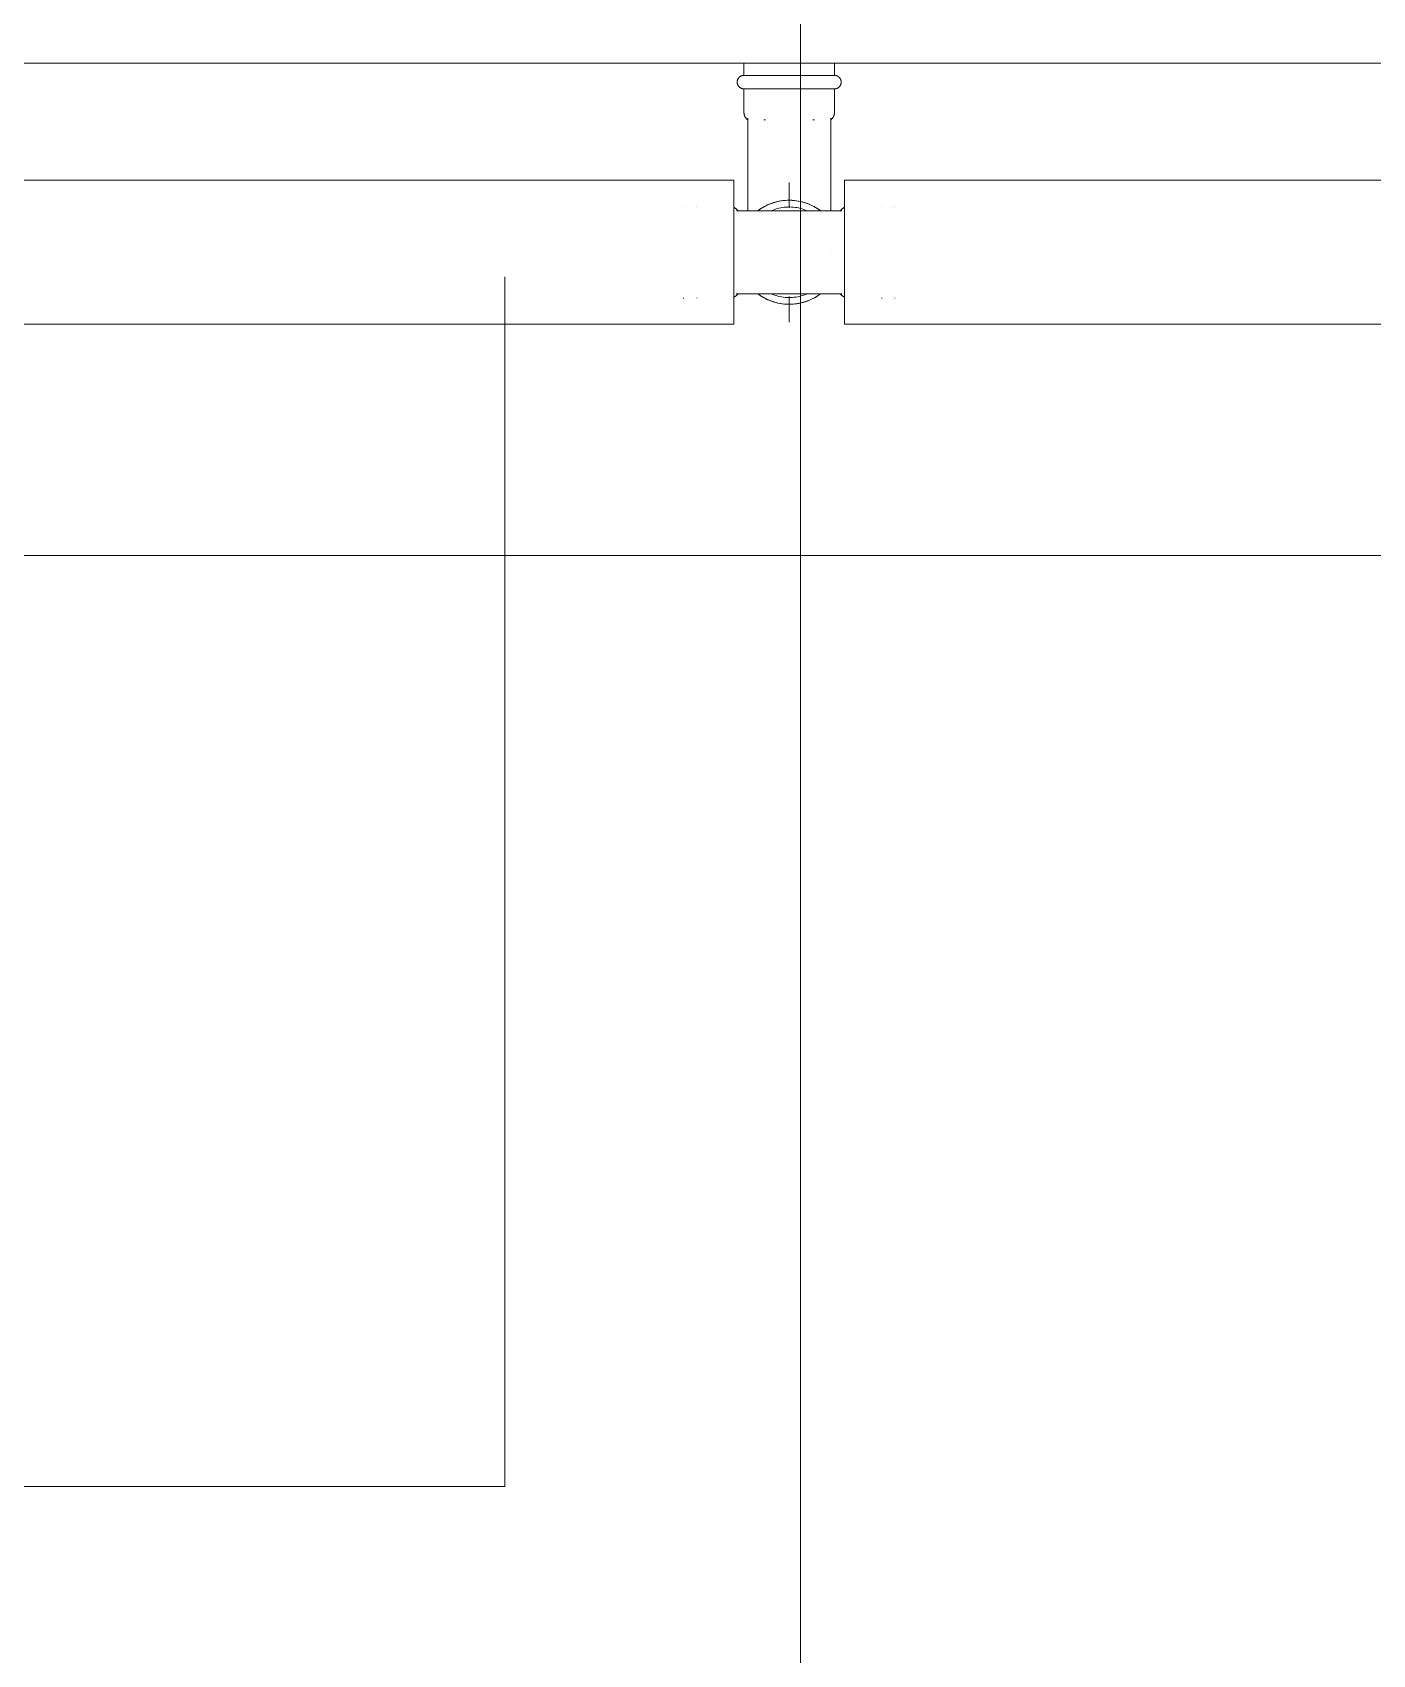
# Model space of a CAD drawing. Header units: inches. Extents: x -3299 to -2222, y -94 to 482.
# Drawn here: x -2499.67 to -2461.3, y 167.53 to 213.98 of the extents above; entities that cross this region are included whole.
import ezdxf

# ---------------------------------------------------------------- set-up
doc = ezdxf.new("R2010")
doc.units = ezdxf.units.IN
doc.header["$MEASUREMENT"] = 0
for name, color, linetype, lineweight in [('P-PIPE', 3, 'Continuous', 9), ('P-PIPE-CNTR', 3, 'Continuous', 9), ('P-PIPE-IDEN', 2, 'Continuous', 9), ('S-GRID', 1, 'Continuous', 9)]:
    doc.layers.add(name, color=color, linetype=linetype, lineweight=lineweight)

# ---------------------------------------------------------------- blocks, each defined once
blk = doc.blocks.new('Victaulic-VicPress316-Elbow 90-45deg Style P568_P571 - Standard-V45-PLG_ ROOF LEVEL')
at = {"layer": 'P-PIPE'}
for p, q in [((-2479.296, 213.093), (-2479.296, 212.747)), ((-2479.296, 212.747), (-2478, 212.747)), ((-2478, 212.747), (-2476.703, 212.747)), ((-2476.703, 212.747), (-2476.703, 213.093)), ((-2479.296, 212.361), (-2479.296, 211.69)), ((-2479.296, 212.361), (-2478, 212.361)), ((-2478, 212.361), (-2476.703, 212.361)), ((-2476.703, 211.69), (-2476.703, 212.361)), ((-2479.187, 211.517), (-2479.187, 210.198)), ((-2478.724, 211.472), (-2478.676, 211.472)), ((-2477.324, 211.472), (-2477.276, 211.472)), ((-2476.812, 210.198), (-2476.812, 211.517))]:
    blk.add_line(p, q, dxfattribs=at)
at = {"layer": 'P-PIPE', "flags": 128}
for points in [[(-2479.296, 212.361), (-2479.304, 212.361), (-2479.312, 212.362), (-2479.32, 212.363), (-2479.327, 212.364), (-2479.335, 212.365), (-2479.342, 212.367), (-2479.35, 212.369), (-2479.357, 212.371), (-2479.364, 212.374), (-2479.372, 212.376), (-2479.379, 212.38), (-2479.386, 212.383), (-2479.392, 212.387), (-2479.399, 212.391), (-2479.405, 212.395), (-2479.412, 212.399), (-2479.418, 212.404), (-2479.424, 212.409), (-2479.429, 212.414), (-2479.435, 212.42), (-2479.44, 212.425), (-2479.445, 212.431), (-2479.45, 212.437), (-2479.455, 212.443), (-2479.459, 212.45), (-2479.463, 212.456), (-2479.467, 212.463), (-2479.47, 212.47), (-2479.473, 212.477), (-2479.476, 212.484), (-2479.479, 212.491), (-2479.481, 212.499), (-2479.483, 212.506), (-2479.485, 212.514), (-2479.487, 212.521), (-2479.488, 212.529), (-2479.489, 212.537), (-2479.489, 212.544), (-2479.489, 212.552), (-2479.489, 212.56), (-2479.489, 212.568), (-2479.488, 212.575), (-2479.487, 212.583), (-2479.486, 212.59), (-2479.484, 212.598), (-2479.483, 212.605), (-2479.48, 212.613), (-2479.478, 212.62), (-2479.475, 212.627), (-2479.472, 212.634), (-2479.469, 212.641), (-2479.465, 212.648), (-2479.461, 212.655), (-2479.457, 212.661), (-2479.453, 212.668), (-2479.448, 212.674), (-2479.443, 212.68), (-2479.438, 212.686), (-2479.432, 212.691), (-2479.427, 212.696), (-2479.421, 212.702), (-2479.415, 212.706), (-2479.409, 212.711), (-2479.402, 212.715), (-2479.396, 212.72), (-2479.389, 212.723), (-2479.382, 212.727), (-2479.375, 212.73), (-2479.368, 212.733), (-2479.361, 212.736), (-2479.354, 212.738), (-2479.346, 212.741), (-2479.339, 212.742), (-2479.331, 212.744), (-2479.324, 212.745), (-2479.316, 212.746), (-2479.308, 212.747), (-2479.301, 212.747), (-2479.296, 212.747)], [(-2478, 212.747), (-2478.052, 212.747), (-2478.104, 212.747), (-2478.155, 212.747), (-2478.207, 212.747), (-2478.258, 212.747), (-2478.308, 212.747), (-2478.358, 212.747), (-2478.408, 212.747), (-2478.457, 212.747), (-2478.505, 212.747), (-2478.552, 212.747), (-2478.599, 212.747), (-2478.644, 212.747), (-2478.689, 212.747), (-2478.732, 212.747), (-2478.774, 212.747), (-2478.815, 212.747), (-2478.855, 212.747), (-2478.893, 212.747), (-2478.93, 212.747), (-2478.965, 212.747), (-2478.999, 212.747), (-2479.031, 212.747), (-2479.062, 212.747), (-2479.091, 212.747), (-2479.118, 212.747), (-2479.143, 212.747), (-2479.167, 212.747), (-2479.189, 212.747), (-2479.208, 212.747), (-2479.226, 212.747), (-2479.242, 212.747), (-2479.256, 212.747), (-2479.268, 212.747), (-2479.278, 212.747), (-2479.285, 212.747), (-2479.291, 212.747), (-2479.295, 212.747), (-2479.296, 212.747), (-2479.296, 212.747)], [(-2479.296, 212.747), (-2479.295, 212.747), (-2479.292, 212.747), (-2479.287, 212.747), (-2479.28, 212.747), (-2479.271, 212.747), (-2479.259, 212.747)], [(-2476.703, 212.747), (-2476.705, 212.747), (-2476.708, 212.747), (-2476.713, 212.747), (-2476.72, 212.747), (-2476.729, 212.747), (-2476.741, 212.747), (-2476.754, 212.747), (-2476.769, 212.747), (-2476.787, 212.747), (-2476.806, 212.747), (-2476.827, 212.747), (-2476.85, 212.747), (-2476.875, 212.747), (-2476.902, 212.747), (-2476.93, 212.747), (-2476.96, 212.747), (-2476.992, 212.747), (-2477.025, 212.747), (-2477.06, 212.747), (-2477.097, 212.747), (-2477.135, 212.747), (-2477.174, 212.747), (-2477.215, 212.747), (-2477.256, 212.747), (-2477.299, 212.747), (-2477.344, 212.747), (-2477.389, 212.747), (-2477.435, 212.747), (-2477.482, 212.747), (-2477.53, 212.747), (-2477.579, 212.747), (-2477.628, 212.747), (-2477.678, 212.747), (-2477.729, 212.747), (-2477.78, 212.747), (-2477.831, 212.747), (-2477.882, 212.747), (-2477.934, 212.747), (-2477.986, 212.747), (-2478, 212.747)], [(-2476.744, 212.747), (-2476.732, 212.747), (-2476.722, 212.747), (-2476.715, 212.747), (-2476.709, 212.747), (-2476.705, 212.747), (-2476.704, 212.747), (-2476.703, 212.747)], [(-2476.703, 212.747), (-2476.696, 212.747), (-2476.688, 212.747), (-2476.68, 212.746), (-2476.673, 212.745), (-2476.665, 212.743), (-2476.658, 212.742), (-2476.65, 212.74), (-2476.643, 212.737), (-2476.635, 212.735), (-2476.628, 212.732), (-2476.621, 212.729), (-2476.614, 212.725), (-2476.608, 212.722), (-2476.601, 212.718), (-2476.594, 212.713), (-2476.588, 212.709), (-2476.582, 212.704), (-2476.576, 212.699), (-2476.571, 212.694), (-2476.565, 212.689), (-2476.56, 212.683), (-2476.555, 212.677), (-2476.55, 212.671), (-2476.545, 212.665), (-2476.541, 212.658), (-2476.537, 212.652), (-2476.533, 212.645), (-2476.53, 212.638), (-2476.527, 212.631), (-2476.524, 212.624), (-2476.521, 212.617), (-2476.519, 212.609), (-2476.517, 212.602), (-2476.515, 212.595), (-2476.513, 212.587), (-2476.512, 212.579), (-2476.511, 212.572), (-2476.511, 212.564), (-2476.51, 212.556), (-2476.511, 212.549), (-2476.511, 212.541), (-2476.512, 212.533), (-2476.513, 212.525), (-2476.514, 212.518), (-2476.516, 212.51), (-2476.517, 212.503), (-2476.52, 212.495), (-2476.522, 212.488), (-2476.525, 212.481), (-2476.528, 212.474), (-2476.531, 212.467), (-2476.535, 212.46), (-2476.539, 212.453), (-2476.543, 212.447), (-2476.547, 212.441), (-2476.552, 212.434), (-2476.557, 212.428), (-2476.562, 212.423), (-2476.568, 212.417), (-2476.573, 212.412), (-2476.579, 212.407), (-2476.585, 212.402), (-2476.591, 212.397), (-2476.597, 212.393), (-2476.604, 212.389), (-2476.611, 212.385), (-2476.618, 212.381), (-2476.624, 212.378), (-2476.632, 212.375), (-2476.639, 212.372), (-2476.646, 212.37), (-2476.654, 212.368), (-2476.661, 212.366), (-2476.669, 212.364), (-2476.676, 212.363), (-2476.684, 212.362), (-2476.692, 212.362), (-2476.699, 212.361), (-2476.703, 212.361)], [(-2479.256, 212.361), (-2479.268, 212.361), (-2479.278, 212.361), (-2479.285, 212.361), (-2479.291, 212.361), (-2479.295, 212.361), (-2479.296, 212.361), (-2479.296, 212.361)], [(-2479.296, 212.361), (-2479.295, 212.361), (-2479.292, 212.361), (-2479.287, 212.361), (-2479.28, 212.361), (-2479.271, 212.361), (-2479.259, 212.361), (-2479.246, 212.361), (-2479.231, 212.361), (-2479.213, 212.361), (-2479.194, 212.361), (-2479.173, 212.361), (-2479.15, 212.361), (-2479.125, 212.361), (-2479.098, 212.361), (-2479.07, 212.361), (-2479.04, 212.361), (-2479.008, 212.361), (-2478.975, 212.361), (-2478.94, 212.361), (-2478.903, 212.361), (-2478.865, 212.361), (-2478.826, 212.361), (-2478.785, 212.361), (-2478.744, 212.361), (-2478.7, 212.361), (-2478.656, 212.361), (-2478.611, 212.361), (-2478.565, 212.361), (-2478.518, 212.361), (-2478.47, 212.361), (-2478.421, 212.361), (-2478.372, 212.361), (-2478.322, 212.361), (-2478.271, 212.361), (-2478.22, 212.361), (-2478.169, 212.361), (-2478.118, 212.361), (-2478.066, 212.361), (-2478.014, 212.361), (-2478, 212.361)], [(-2478, 212.361), (-2477.948, 212.361), (-2477.896, 212.361), (-2477.845, 212.361), (-2477.793, 212.361), (-2477.742, 212.361), (-2477.692, 212.361), (-2477.642, 212.361), (-2477.592, 212.361), (-2477.543, 212.361), (-2477.495, 212.361), (-2477.448, 212.361), (-2477.401, 212.361), (-2477.356, 212.361), (-2477.311, 212.361), (-2477.268, 212.361), (-2477.226, 212.361), (-2477.185, 212.361), (-2477.145, 212.361), (-2477.107, 212.361), (-2477.07, 212.361), (-2477.035, 212.361), (-2477.001, 212.361), (-2476.968, 212.361), (-2476.938, 212.361), (-2476.909, 212.361), (-2476.882, 212.361), (-2476.857, 212.361), (-2476.833, 212.361), (-2476.811, 212.361), (-2476.792, 212.361), (-2476.774, 212.361), (-2476.758, 212.361), (-2476.744, 212.361), (-2476.732, 212.361), (-2476.722, 212.361), (-2476.715, 212.361), (-2476.709, 212.361), (-2476.705, 212.361), (-2476.704, 212.361), (-2476.703, 212.361)], [(-2476.703, 212.361), (-2476.705, 212.361), (-2476.708, 212.361), (-2476.713, 212.361), (-2476.72, 212.361), (-2476.729, 212.361), (-2476.741, 212.361)], [(-2479.187, 211.472), (-2479.196, 211.479), (-2479.204, 211.486), (-2479.212, 211.493), (-2479.22, 211.501), (-2479.228, 211.509), (-2479.235, 211.517), (-2479.241, 211.526), (-2479.248, 211.535), (-2479.254, 211.544), (-2479.259, 211.553), (-2479.265, 211.563), (-2479.27, 211.572), (-2479.274, 211.582), (-2479.278, 211.592), (-2479.282, 211.603), (-2479.285, 211.613), (-2479.288, 211.623), (-2479.291, 211.634), (-2479.293, 211.645), (-2479.294, 211.656), (-2479.295, 211.666), (-2479.296, 211.677), (-2479.296, 211.688), (-2479.296, 211.69)], [(-2476.703, 211.69), (-2476.704, 211.679), (-2476.704, 211.668), (-2476.705, 211.658), (-2476.707, 211.647), (-2476.709, 211.636), (-2476.711, 211.625), (-2476.714, 211.615), (-2476.717, 211.604), (-2476.721, 211.594), (-2476.725, 211.584), (-2476.729, 211.574), (-2476.734, 211.564), (-2476.739, 211.555), (-2476.745, 211.545), (-2476.751, 211.536), (-2476.757, 211.527), (-2476.764, 211.519), (-2476.771, 211.51), (-2476.778, 211.502), (-2476.786, 211.495), (-2476.794, 211.487), (-2476.802, 211.48), (-2476.811, 211.473), (-2476.812, 211.472)], [(-2479.187, 208.869), (-2479.187, 208.924), (-2479.187, 209.012), (-2479.187, 209.102), (-2479.187, 209.193), (-2479.187, 209.286), (-2479.187, 209.381), (-2479.187, 209.477), (-2479.187, 209.574), (-2479.187, 209.672), (-2479.187, 209.771), (-2479.187, 209.87), (-2479.187, 209.97), (-2479.187, 210.071), (-2479.187, 210.171), (-2479.187, 210.198)], [(-2476.812, 210.198), (-2476.812, 210.098), (-2476.812, 209.997), (-2476.812, 209.897), (-2476.812, 209.797), (-2476.812, 209.698), (-2476.812, 209.6), (-2476.812, 209.503), (-2476.812, 209.407), (-2476.812, 209.312), (-2476.812, 209.218), (-2476.812, 209.126), (-2476.812, 209.036), (-2476.812, 208.948), (-2476.812, 208.869)], [(-2478, 209.171), (-2478.06, 209.169), (-2478.119, 209.166), (-2478.178, 209.16), (-2478.237, 209.152), (-2478.296, 209.141), (-2478.354, 209.128), (-2478.412, 209.113), (-2478.469, 209.095), (-2478.525, 209.075), (-2478.58, 209.053), (-2478.634, 209.029), (-2478.688, 209.002), (-2478.74, 208.974), (-2478.791, 208.943), (-2478.841, 208.911), (-2478.889, 208.876)], [(-2477.101, 208.869), (-2477.133, 208.892), (-2477.182, 208.926), (-2477.232, 208.957), (-2477.284, 208.987), (-2477.337, 209.015), (-2477.39, 209.04), (-2477.445, 209.064), (-2477.501, 209.085), (-2477.558, 209.103), (-2477.615, 209.12), (-2477.673, 209.134), (-2477.731, 209.146), (-2477.79, 209.156), (-2477.849, 209.163), (-2477.908, 209.168), (-2477.968, 209.17), (-2478, 209.171)], [(-2476.812, 207.684), (-2476.812, 207.681), (-2476.812, 207.681)], [(-2478.899, 206.494), (-2478.867, 206.47), (-2478.818, 206.437), (-2478.768, 206.405), (-2478.716, 206.375), (-2478.663, 206.348), (-2478.609, 206.322), (-2478.555, 206.299), (-2478.499, 206.278), (-2478.442, 206.259), (-2478.385, 206.242), (-2478.327, 206.228), (-2478.269, 206.216), (-2478.21, 206.207), (-2478.151, 206.199), (-2478.092, 206.194), (-2478.032, 206.192), (-2478, 206.192)], [(-2478, 206.192), (-2477.94, 206.193), (-2477.881, 206.196), (-2477.822, 206.202), (-2477.763, 206.211), (-2477.704, 206.221), (-2477.646, 206.234), (-2477.588, 206.25), (-2477.531, 206.267), (-2477.475, 206.287), (-2477.42, 206.309), (-2477.366, 206.334), (-2477.312, 206.36), (-2477.26, 206.389), (-2477.209, 206.419), (-2477.159, 206.452), (-2477.11, 206.486)]]:
    blk.add_lwpolyline(points, dxfattribs=at)

msp = doc.modelspace()

# ---------------------------------------------------------------- linework, layer by layer
at = {"layer": 'P-PIPE'}
for p, q in [((-2539.884, 213.093), (-2441.295, 213.093)), ((-2479.586, 209.744), (-2568.94, 209.744)), ((-2479.586, 209.744), (-2479.586, 205.619)), ((-2441.295, 209.744), (-2476.414, 209.744)), ((-2476.414, 205.619), (-2476.414, 209.744)), ((-2480.649, 209.005), (-2480.648, 208.998)), ((-2480.648, 208.993), (-2480.648, 208.989)), ((-2476.497, 208.869), (-2479.507, 208.869)), ((-2474.977, 209.005), (-2474.977, 208.998)), ((-2474.977, 208.993), (-2474.977, 208.989)), ((-2481.023, 206.37), (-2481.023, 206.373)), ((-2481.023, 206.357), (-2481.023, 206.365)), ((-2479.521, 206.494), (-2476.493, 206.494)), ((-2475.352, 206.37), (-2475.352, 206.373)), ((-2475.351, 206.357), (-2475.351, 206.365)), ((-2568.94, 205.619), (-2479.586, 205.619)), ((-2476.414, 205.619), (-2441.295, 205.619))]:
    msp.add_line(p, q, dxfattribs=at)
at = {"layer": 'P-PIPE', "flags": 128}
for points in [[(-2477.101, 208.869), (-2477.146, 208.901), (-2477.195, 208.935), (-2477.246, 208.966), (-2477.298, 208.995), (-2477.351, 209.022), (-2477.405, 209.047), (-2477.46, 209.069), (-2477.516, 209.09), (-2477.573, 209.108), (-2477.63, 209.124), (-2477.688, 209.138), (-2477.747, 209.149), (-2477.806, 209.158), (-2477.865, 209.165), (-2477.924, 209.169), (-2477.984, 209.171), (-2478.043, 209.17), (-2478.103, 209.167), (-2478.162, 209.162), (-2478.221, 209.154), (-2478.28, 209.144), (-2478.338, 209.132), (-2478.396, 209.117), (-2478.453, 209.1), (-2478.51, 209.081), (-2478.565, 209.059), (-2478.62, 209.036), (-2478.673, 209.01), (-2478.726, 208.982), (-2478.777, 208.952), (-2478.828, 208.92), (-2478.877, 208.885), (-2478.899, 208.869)], [(-2481.023, 208.988), (-2481.023, 208.992), (-2481.023, 208.994), (-2481.023, 208.994)], [(-2481.023, 208.994), (-2481.023, 208.993), (-2481.023, 208.989)], [(-2480.648, 208.988), (-2480.648, 208.992), (-2480.648, 208.994), (-2480.648, 208.994)], [(-2479.589, 208.969), (-2479.578, 208.964), (-2479.567, 208.958), (-2479.556, 208.952), (-2479.545, 208.946), (-2479.534, 208.939), (-2479.524, 208.932), (-2479.514, 208.924), (-2479.505, 208.916), (-2479.496, 208.908), (-2479.487, 208.899), (-2479.478, 208.89), (-2479.47, 208.88), (-2479.462, 208.87), (-2479.461, 208.869)], [(-2477.482, 208.87), (-2477.53, 208.89), (-2477.579, 208.907), (-2477.628, 208.923), (-2477.678, 208.937), (-2477.729, 208.949), (-2477.78, 208.959), (-2477.831, 208.967), (-2477.882, 208.972), (-2477.934, 208.976), (-2477.986, 208.978), (-2478.038, 208.977), (-2478.09, 208.975), (-2478.141, 208.97), (-2478.193, 208.963), (-2478.244, 208.955), (-2478.295, 208.944), (-2478.345, 208.931), (-2478.394, 208.916), (-2478.444, 208.899), (-2478.492, 208.881), (-2478.52, 208.869)], [(-2476.539, 208.869), (-2476.531, 208.879), (-2476.523, 208.888), (-2476.515, 208.897), (-2476.506, 208.906), (-2476.497, 208.915), (-2476.487, 208.923), (-2476.477, 208.93), (-2476.467, 208.938), (-2476.457, 208.945), (-2476.446, 208.951), (-2476.435, 208.957), (-2476.424, 208.963), (-2476.413, 208.968)], [(-2475.352, 208.988), (-2475.352, 208.992), (-2475.352, 208.994), (-2475.352, 208.994)], [(-2475.352, 208.994), (-2475.352, 208.993), (-2475.352, 208.989)], [(-2474.977, 208.988), (-2474.977, 208.992), (-2474.977, 208.994), (-2474.977, 208.994)], [(-2481.023, 206.374), (-2481.023, 206.37), (-2481.023, 206.369), (-2481.023, 206.369)], [(-2480.648, 206.374), (-2480.648, 206.37), (-2480.648, 206.369), (-2480.648, 206.369)], [(-2480.648, 206.369), (-2480.648, 206.37), (-2480.648, 206.373)], [(-2479.461, 206.494), (-2479.469, 206.484), (-2479.477, 206.474), (-2479.485, 206.465), (-2479.494, 206.456), (-2479.503, 206.448), (-2479.513, 206.44), (-2479.522, 206.432), (-2479.533, 206.425), (-2479.543, 206.418), (-2479.554, 206.411), (-2479.565, 206.405), (-2479.576, 206.399), (-2479.587, 206.394)], [(-2478.899, 206.494), (-2478.854, 206.461), (-2478.805, 206.428), (-2478.754, 206.397), (-2478.702, 206.367), (-2478.649, 206.34), (-2478.595, 206.316), (-2478.54, 206.293), (-2478.484, 206.272), (-2478.427, 206.254), (-2478.37, 206.238), (-2478.312, 206.225), (-2478.253, 206.213), (-2478.194, 206.204), (-2478.135, 206.198), (-2478.076, 206.194), (-2478.016, 206.192), (-2477.956, 206.192), (-2477.897, 206.195), (-2477.838, 206.201), (-2477.779, 206.208), (-2477.72, 206.218), (-2477.662, 206.231), (-2477.604, 206.245), (-2477.547, 206.262), (-2477.49, 206.282), (-2477.435, 206.303), (-2477.38, 206.327), (-2477.326, 206.353), (-2477.274, 206.381), (-2477.222, 206.411), (-2477.172, 206.443), (-2477.123, 206.477), (-2477.101, 206.494)], [(-2478.518, 206.493), (-2478.47, 206.473), (-2478.421, 206.455), (-2478.372, 206.439), (-2478.322, 206.425), (-2478.271, 206.413), (-2478.22, 206.404), (-2478.169, 206.396), (-2478.118, 206.39), (-2478.066, 206.386), (-2478.014, 206.385), (-2477.962, 206.385), (-2477.91, 206.388), (-2477.859, 206.392), (-2477.807, 206.399), (-2477.756, 206.408), (-2477.705, 206.419), (-2477.655, 206.431), (-2477.605, 206.446), (-2477.556, 206.463), (-2477.508, 206.482), (-2477.48, 206.494)], [(-2476.411, 206.393), (-2476.422, 206.398), (-2476.433, 206.404), (-2476.444, 206.41), (-2476.455, 206.416), (-2476.465, 206.423), (-2476.476, 206.431), (-2476.486, 206.438), (-2476.495, 206.446), (-2476.504, 206.455), (-2476.513, 206.463), (-2476.522, 206.473), (-2476.53, 206.482), (-2476.538, 206.492), (-2476.539, 206.494)], [(-2475.352, 206.374), (-2475.352, 206.37), (-2475.352, 206.369), (-2475.352, 206.369)], [(-2474.977, 206.374), (-2474.977, 206.37), (-2474.977, 206.369), (-2474.977, 206.369)], [(-2474.977, 206.369), (-2474.977, 206.37), (-2474.977, 206.373)]]:
    msp.add_lwpolyline(points, dxfattribs=at)
at = {"layer": 'P-PIPE-CNTR'}
for p, q in [((-2478, 208.951), (-2478, 209.681)), ((-2478, 205.681), (-2478, 206.411))]:
    msp.add_line(p, q, dxfattribs=at)
at = {"layer": 'P-PIPE-IDEN'}
for p, q in [((-2477.679, 225.065), (-2477.679, 162.544)), ((-2486.138, 206.978), (-2486.138, 172.333)), ((-2486.138, 172.333), (-2514.557, 172.333))]:
    msp.add_line(p, q, dxfattribs=at)
at = {"layer": 'S-GRID'}
msp.add_line((-2262.383, 199), (-3286.996, 199), dxfattribs=at)

# ---------------------------------------------------------------- block references
at = {"layer": 'P-PIPE'}
msp.add_blockref('Victaulic-VicPress316-Elbow 90-45deg Style P568_P571 - Standard-V45-PLG_ ROOF LEVEL', (0, 0), dxfattribs=at)

doc.saveas('drawing.dxf')
